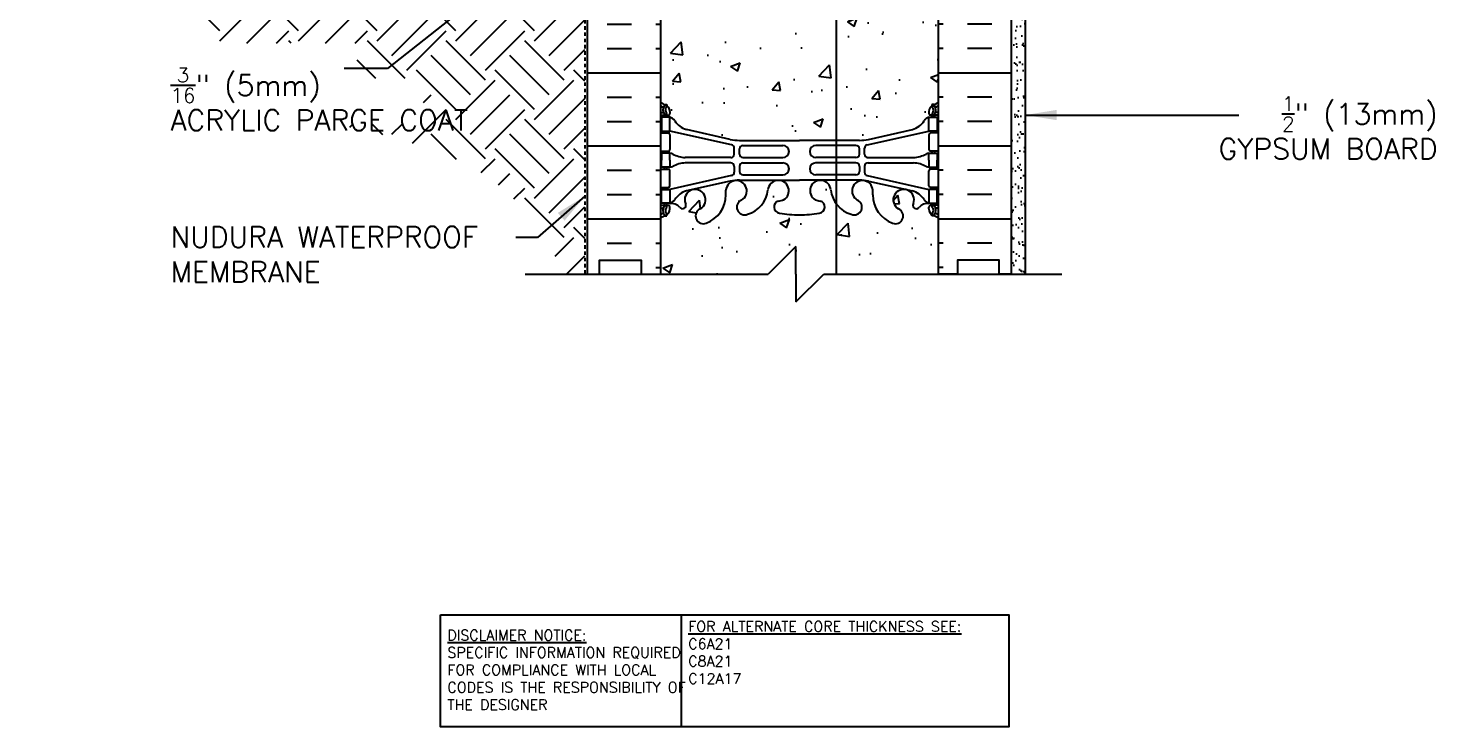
# Model space of a CAD drawing. Header units: inches. Extents: x 90.3 to 141.8, y -7.2 to 64.
# Drawn here: x 90.3 to 140.9, y -7.2 to 17.9 of the extents above; entities that cross this region are included whole.
import ezdxf

# ---------------------------------------------------------------- set-up
doc = ezdxf.new("R2010")
doc.units = ezdxf.units.IN
doc.header["$LTSCALE"] = 0.5
doc.header["$MEASUREMENT"] = 0
doc.linetypes.add('DASHED2', pattern=[0.375, 0.25, -0.125])
for name, color, linetype in [('HATCH', 12, 'Continuous'), ('line25', 2, 'Continuous'), ('LINE3', 3, 'Continuous'), ('LINE50', 5, 'Continuous'), ('LINE9', 9, 'Continuous'), ('TEXT', 4, 'Continuous'), ('Web_Edge', 9, 'Continuous')]:
    doc.layers.add(name, color=color, linetype=linetype)
doc.styles.add('DIM', font='romans.shx', dxfattribs={"width": 0.7})
doc.styles.add('ROMANS', font='romans.shx', dxfattribs={"height": 1.125})
doc.styles.get("Standard").update_dxf_attribs({"font": 'romans.shx', "height": 1.125})
doc.dimstyles.new('ext_12', dxfattribs={"dimscale": 12, "dimtxt": 0.09375, "dimasz": 0.09375, "dimexe": 0.09375, "dimexo": 0.0625, "dimgap": 0.0625, "dimtad": 1, "dimdec": 1, "dimzin": 3, "dimdsep": 46, "dimlunit": 4, "dimtxsty": 'DIM', "dimcen": 0.09, "dimdle": 0.09375, "dimclrt": 4, "dimadec": 0, "dimazin": 0, "dimtfac": 1, "dimtdec": 1, "dimtmove": 2, "dimatfit": 3, "dimfxl": 1, "dimfrac": 2, "dimtolj": 1, "dimtzin": 0, "dimarcsym": 0})

msp = doc.modelspace()

# ---------------------------------------------------------------- hatches: boundary and pattern name
at = {"layer": 'HATCH'}
h = msp.add_hatch(dxfattribs=at)
h.set_pattern_fill('AR-CONC', color=256, scale=0.5)
h.paths.add_polyline_path([(115.983, 29.699, 0.067459), (116.062, 29.761), (116.062, 30.288, 0.643985), (115.421, 30.052), (115.422, 29.906, -0.316114), (114.713, 28.871, -1), (114.499, 29.382, 2.155404), (113.961, 29.576), (113.972, 29.555, -0.834375), (113.761, 29.43, 0.23174), (113.403, 29.581), (113.298, 29.581), (113.298, 29.511), (113.346, 29.511, -0.414214), (113.408, 29.448), (113.408, 29.381, -0.249069), (113.298, 29.173), (113.298, 29.132), (113.208, 29.132, 0.088416), (113.062, 29.034), (113.062, 27.034), (113.062, 25.034, 0.088416), (113.208, 24.937), (113.298, 24.937), (113.298, 24.895, -0.249069), (113.408, 24.688), (113.408, 24.621, -0.414214), (113.346, 24.558), (113.298, 24.558), (113.298, 24.488), (113.403, 24.488, 0.231736), (113.761, 24.639, -0.8344), (113.972, 24.514), (113.961, 24.492, 2.155404), (114.499, 24.687, -1), (114.713, 25.198, -0.311223), (115.422, 24.182), (115.421, 24.017, 1.661382), (115.983, 24.37, -1), (116.196, 24.881, -0.307094), (116.935, 23.985, 1.604516), (117.493, 24.361, 0.055617), (117.314, 24.407, -0.843243), (117.348, 24.839, -0.047544), (118.062, 24.904, -0.047544), (118.776, 24.839, -0.843243), (118.81, 24.407, 0.055617), (118.631, 24.361, 1.604516), (119.19, 23.985, -0.13532), (119.385, 24.499), (119.385, 29.57, -0.13532), (119.19, 30.083, 1.604516), (118.631, 29.708, 0.055617), (118.81, 29.662, -0.843243), (118.776, 29.23, -0.047544), (118.062, 29.165, -0.047544), (117.348, 29.23, -0.843243), (117.314, 29.662, 0.055617), (117.493, 29.708, 1.604516), (116.935, 30.083, -0.307094), (116.196, 29.188, -1)])
h.paths.add_polyline_path([(119.008, 24.04, -1), (118.633, 24.04, -1)], flags=16)
h.paths.add_polyline_path([(123.062, 27.034), (120.187, 27.034), (119.687, 27.534), (119.687, 28.659), (120.187, 29.159), (120.986, 29.159, -0.184932), (120.703, 29.887), (120.703, 30.052, 1.661382), (120.142, 29.699, -1), (119.928, 29.188, -0.16492), (119.385, 29.57), (119.385, 24.499, -0.16492), (119.928, 24.881, -1), (120.142, 24.37, 1.661382), (120.703, 24.017), (120.703, 24.162, -0.316114), (121.412, 25.198, -1), (121.625, 24.687, 2.155404), (122.164, 24.492), (122.152, 24.514, -0.834375), (122.364, 24.639, 0.23174), (122.721, 24.488), (122.826, 24.488), (122.826, 24.558), (122.779, 24.558, -0.414214), (122.716, 24.621), (122.716, 24.688, -0.249069), (122.826, 24.895), (122.826, 24.937), (122.916, 24.937, 0.08841), (123.062, 25.034)])
h.paths.add_polyline_path([(122.164, 29.576, 2.155404), (121.625, 29.382, -0.270238), (121.793, 29.159), (122.826, 29.159), (122.826, 29.173, -0.249069), (122.716, 29.381), (122.716, 29.448, -0.414214), (122.779, 29.511), (122.826, 29.511), (122.826, 29.581), (122.721, 29.581, 0.231736), (122.364, 29.43, -0.8344), (122.152, 29.555)], flags=17)
h.paths.add_polyline_path([(119.385, 22.223), (118.062, 22.223), (115.904, 22.223, 0.054974), (115.578, 22.187), (113.997, 21.834, 0.17445), (113.589, 21.538, -0.168672), (113.403, 21.388), (113.298, 21.388), (113.298, 21.318), (113.346, 21.318, -0.414214), (113.408, 21.256), (113.408, 21.188, -0.249069), (113.298, 20.981), (113.298, 20.939), (113.208, 20.939, 0.088416), (113.062, 20.842), (113.062, 15.227, 0.088416), (113.208, 15.129), (113.298, 15.129), (113.298, 15.088, -0.249069), (113.408, 14.881), (113.408, 14.813, -0.414214), (113.346, 14.751), (113.298, 14.751), (113.298, 14.681), (113.403, 14.681, -0.168672), (113.589, 14.531, 0.17445), (113.997, 14.235), (115.578, 13.882, 0.054974), (115.904, 13.846), (118.062, 13.846), (119.385, 13.846)])
h.paths.add_polyline_path([(123.062, 20.842, 0.08841), (122.916, 20.939), (122.826, 20.939), (122.826, 20.981, -0.249069), (122.716, 21.188), (122.716, 21.256, -0.414214), (122.779, 21.318), (122.826, 21.318), (122.826, 21.388), (122.721, 21.388, -0.168672), (122.535, 21.538, 0.17445), (122.128, 21.834), (120.547, 22.187, 0.054974), (120.22, 22.223), (119.385, 22.223), (119.385, 13.846), (120.22, 13.846, 0.054974), (120.547, 13.882), (122.128, 14.235, 0.17445), (122.535, 14.531, -0.168672), (122.721, 14.681), (122.826, 14.681), (122.826, 14.751), (122.779, 14.751, -0.414214), (122.716, 14.813), (122.716, 14.881, -0.249069), (122.826, 15.088), (122.826, 15.129), (122.916, 15.129, 0.08841), (123.062, 15.227)])
h.paths.add_polyline_path([(119.385, 11.57, -0.13532), (119.19, 12.083, 1.604516), (118.631, 11.708, 0.055617), (118.81, 11.662, -0.843243), (118.776, 11.23, -0.047544), (118.062, 11.165, -0.047544), (117.348, 11.23, -0.843243), (117.314, 11.662, 0.055617), (117.493, 11.708, 1.604516), (116.935, 12.083, -0.307094), (116.196, 11.188, -1), (115.983, 11.699, 1.661382), (115.421, 12.052), (115.422, 11.906, -0.316114), (114.713, 10.871, -1), (114.499, 11.382, 2.155404), (113.961, 11.576), (113.972, 11.555, -0.834375), (113.761, 11.43, 0.23174), (113.403, 11.581), (113.298, 11.581), (113.298, 11.511), (113.346, 11.511, -0.414214), (113.408, 11.448), (113.408, 11.381, -0.249069), (113.298, 11.173), (113.298, 11.132), (113.208, 11.132, 0.088416), (113.062, 11.034), (113.062, 9.034), (116.937, 9.034), (117.937, 10.034), (117.937, 9.034), (117.937, 8.034), (118.937, 9.034), (119.385, 9.034)])
h.paths.add_polyline_path([(123.062, 11.034, 0.08841), (122.916, 11.132), (122.826, 11.132), (122.826, 11.173, -0.249069), (122.716, 11.381), (122.716, 11.448, -0.414214), (122.779, 11.511), (122.826, 11.511), (122.826, 11.581), (122.721, 11.581, 0.231736), (122.364, 11.43, -0.8344), (122.152, 11.555), (122.164, 11.576, 2.155404), (121.625, 11.382, -1), (121.412, 10.871, -0.311223), (120.703, 11.887), (120.703, 12.052, 1.661382), (120.142, 11.699, -1), (119.928, 11.188, -0.16492), (119.385, 11.57), (119.385, 9.034), (123.062, 9.034)])
h = msp.add_hatch(dxfattribs=at)
h.set_pattern_fill('INSUL', color=256, scale=7, style=0)
h.set_pattern_definition([(0, (-2813.0993, -387.9751), (0, 2.625), []), (0, (-2813.0993, -387.1001), (0, 2.625), [0.875, -0.875]), (0, (-2813.0993, -386.2251), (0, 2.625), [0.875, -0.875])])
h.paths.add_polyline_path([(110.437, 9.034), (110.875, 9.034), (110.875, 9.534), (112.375, 9.534), (112.375, 9.034), (113.062, 9.034), (113.062, 27.034), (112.375, 27.034), (112.375, 27.534), (110.875, 27.534), (110.875, 27.034), (110.437, 27.034)])
h = msp.add_hatch(dxfattribs=at)
h.set_pattern_fill('INSUL', color=256, scale=7, style=0)
h.set_pattern_definition([(180, (3049.224, -387.9751), (0, 2.625), []), (180, (3049.224, -387.1001), (0, 2.625), [0.875, -0.875]), (180, (3049.224, -386.2251), (0, 2.625), [0.875, -0.875])])
h.paths.add_polyline_path([(125.687, 9.034), (125.25, 9.034), (125.25, 9.534), (123.75, 9.534), (123.75, 9.034), (123.062, 9.034), (123.062, 27.034), (123.75, 27.034), (123.75, 27.534), (125.25, 27.534), (125.25, 27.034), (125.687, 27.034)])
h = msp.add_hatch(dxfattribs=at)
h.set_pattern_fill('AR-SAND', color=256, scale=0.25, style=0)
h.set_pattern_definition([(37.5, (68.3863, 7.7802), (-0.0157483, 0.481706), [0, -0.38, 0, -0.425, 0, -0.40625]), (7.5, (68.3863, 7.7802), (0.442444, 0.7055365), [0, -0.205, 0, -0.3425, 0, -0.13125]), (327.5, (68.0788, 7.7802), (0.7785355, 0.0014148), [0, -0.125, 0, -0.45, 0, -0.5875]), (317.5, (68.0788, 7.7802), (0.751532, 0.219419), [0, -0.0625, 0, -0.295, 0, -0.3375])])
h.paths.add_polyline_path([(126.187, 26.534), (125.687, 26.534), (125.687, 9.034), (126.187, 9.034)])
h = msp.add_hatch(dxfattribs=at)
h.set_pattern_fill('EARTH', color=256, scale=8, angle=45, style=0)
h.set_pattern_definition([(45, (10.6012, -88.286), (2e-16, 2.828427), [2, -2]), (45, (10.071, -87.7556), (2e-16, 2.828427), [2, -2]), (45, (9.5406, -87.2253), (2e-16, 2.828427), [2, -2]), (135, (9.5406, -86.8717), (-2.828427, 4e-16), [2, -2]), (135, (10.071, -86.3414), (-2.828427, 4e-16), [2, -2]), (135, (10.6012, -85.811), (-2.828427, 4e-16), [2, -2])])
edge = h.paths.add_edge_path()
edge.add_spline(control_points=[(101.319, 14.443), (104.338, 13.808), (106.98, 12.982), (108.518, 10.887), (108.906, 10.275)], knot_values=[15.477298, 15.477298, 15.477298, 15.477298, 21.162657, 23.307813, 23.307813, 23.307813, 23.307813], degree=3, periodic=0)
edge.add_line((108.906, 10.275), (109.687, 9.034))
edge.add_line((109.687, 9.034), (110.344, 9.034))
edge.add_line((110.344, 9.034), (110.344, 18.593))
edge.add_line((110.344, 18.593), (110.25, 18.593))
edge.add_line((110.25, 18.593), (110.25, 24.034))
edge.add_line((110.25, 24.034), (90.328, 23.686))
edge.add_spline(control_points=[(90.328, 23.686), (91.446, 23.024), (93.722, 21.676), (95.941, 19.427), (96.938, 17.861), (97.232, 17.338)], knot_values=[0, 0, 0, 0, 3.887421, 7.907558, 9.371794, 9.371794, 9.371794, 9.371794], degree=3, periodic=0)
edge.add_line((97.232, 17.338), (102.165, 17.338))
edge.add_line((102.165, 17.338), (102.165, 16.069))
edge.add_line((102.165, 16.069), (104.548, 16.069))
edge.add_line((104.548, 16.069), (104.548, 14.443))
edge.add_line((104.548, 14.443), (101.319, 14.443))

# ---------------------------------------------------------------- linework, layer by layer
at = {"layer": 'line25'}
for p, q in [((113.062, 27.034), (113.062, 9.034)), ((123.062, 9.034), (123.062, 21.409))]:
    msp.add_line(p, q, dxfattribs=at)
at = {"layer": 'LINE3'}
msp.add_line((119.385, 35.034), (119.385, 9.034), dxfattribs=at)
at = {"layer": 'LINE50'}
for p, q in [((110.437, 9.034), (110.437, 27.034)), ((125.687, 9.034), (125.687, 27.034))]:
    msp.add_line(p, q, dxfattribs=at)
for points in [[(110.437, 9.034), (110.875, 9.034), (110.875, 9.534), (112.375, 9.534), (112.375, 9.034), (113.062, 9.034)], [(125.687, 9.034), (125.25, 9.034), (125.25, 9.534), (123.75, 9.534), (123.75, 9.034), (123.062, 9.034)]]:
    msp.add_lwpolyline(points, dxfattribs=at)
at = {"layer": 'LINE9'}
for p, q in [((126.187, 9.034), (126.187, 26.534)), ((117.937, 10.034), (116.937, 9.034)), ((117.937, 9.034), (117.937, 10.034)), ((108.202, 9.034), (116.937, 9.034)), ((117.937, 8.034), (118.937, 9.034)), ((117.937, 9.034), (117.937, 8.034)), ((118.937, 9.034), (127.498, 9.034))]:
    msp.add_line(p, q, dxfattribs=at)
at = {"layer": 'LINE9', "linetype": 'DASHED2'}
msp.add_line((110.344, 19.075), (110.344, 9.034), dxfattribs=at)
at = {"layer": 'TEXT'}
msp.add_lwpolyline([(105.159, -3.219), (113.815, -3.219), (113.815, -7.245), (105.159, -7.245)], close=True, dxfattribs=at)
msp.add_lwpolyline([(113.815, -3.219), (125.588, -3.219), (125.588, -7.245), (113.815, -7.245)], dxfattribs=at)
at = {"layer": 'Web_Edge'}
for p, q in [((113.062, 14.851), (113.14, 14.851)), ((113.062, 14.751), (113.346, 14.751)), ((113.208, 15.129), (113.298, 15.129)), ((113.208, 14.751), (113.208, 14.681)), ((113.298, 15.129), (113.298, 15.088)), ((113.298, 14.751), (113.298, 14.681)), ((113.408, 14.881), (113.408, 14.813)), ((122.716, 14.881), (122.716, 14.813)), ((123.062, 14.751), (122.779, 14.751)), ((122.916, 15.129), (122.826, 15.129)), ((122.826, 15.129), (122.826, 15.088)), ((122.826, 14.751), (122.826, 14.681)), ((122.916, 14.751), (122.916, 14.681)), ((123.062, 14.851), (122.984, 14.851)), ((113.208, 14.181), (113.208, 14.111)), ((113.298, 14.181), (113.298, 14.111)), ((115.621, 13.684), (113.403, 14.181)), ((115.578, 13.882), (113.997, 14.235)), ((120.504, 13.684), (122.721, 14.181)), ((120.547, 13.882), (122.128, 14.235)), ((122.826, 14.181), (122.826, 14.111)), ((122.916, 14.181), (122.916, 14.111)), ((113.062, 14.111), (113.346, 14.111)), ((113.408, 14.048), (113.408, 13.513)), ((115.904, 13.846), (118.062, 13.846)), ((116.031, 13.66), (117.471, 13.66)), ((120.22, 13.846), (118.062, 13.846)), ((120.094, 13.66), (118.654, 13.66)), ((122.716, 14.048), (122.716, 13.513)), ((123.062, 14.111), (122.779, 14.111)), ((113.062, 13.451), (113.346, 13.451)), ((113.208, 13.451), (113.208, 13.381)), ((113.298, 13.451), (113.298, 13.381)), ((115.594, 13.225), (113.956, 13.225)), ((115.719, 13.35), (115.719, 13.562)), ((115.906, 13.351), (115.906, 13.535)), ((116.031, 13.226), (117.471, 13.226)), ((120.094, 13.226), (118.654, 13.226)), ((120.219, 13.351), (120.219, 13.535)), ((120.406, 13.35), (120.406, 13.562)), ((120.531, 13.225), (122.169, 13.225)), ((123.062, 13.451), (122.779, 13.451)), ((122.826, 13.451), (122.826, 13.381)), ((122.916, 13.451), (122.916, 13.381)), ((113.062, 12.811), (113.346, 12.811)), ((113.208, 12.811), (113.208, 12.881)), ((113.298, 12.811), (113.298, 12.881)), ((113.408, 12.213), (113.408, 12.748)), ((115.594, 13.036), (113.956, 13.036)), ((115.719, 12.911), (115.719, 12.699)), ((115.906, 12.911), (115.906, 12.727)), ((116.031, 13.036), (117.471, 13.036)), ((120.094, 13.036), (118.654, 13.036)), ((120.219, 12.911), (120.219, 12.727)), ((120.406, 12.911), (120.406, 12.699)), ((120.531, 13.036), (122.169, 13.036)), ((122.716, 12.213), (122.716, 12.748)), ((123.062, 12.811), (122.779, 12.811)), ((122.826, 12.811), (122.826, 12.881)), ((122.916, 12.811), (122.916, 12.881)), ((113.062, 12.151), (113.346, 12.151)), ((113.208, 12.081), (113.208, 12.151)), ((113.298, 12.081), (113.298, 12.151)), ((115.621, 12.577), (113.403, 12.081)), ((115.578, 12.379), (113.997, 12.026)), ((115.904, 12.415), (118.062, 12.415)), ((116.031, 12.602), (117.471, 12.602)), ((120.22, 12.415), (118.062, 12.415)), ((120.094, 12.602), (118.654, 12.602)), ((120.504, 12.577), (122.721, 12.081)), ((120.547, 12.379), (122.128, 12.026)), ((123.062, 12.151), (122.779, 12.151)), ((122.826, 12.081), (122.826, 12.151)), ((122.916, 12.081), (122.916, 12.151)), ((115.422, 11.887), (115.421, 12.052)), ((120.703, 11.887), (120.703, 12.052)), ((113.062, 11.511), (113.346, 11.511)), ((113.062, 11.411), (113.14, 11.411)), ((113.208, 11.511), (113.208, 11.581)), ((113.208, 11.132), (113.298, 11.132)), ((113.298, 11.511), (113.298, 11.581)), ((113.298, 11.132), (113.298, 11.173)), ((113.408, 11.381), (113.408, 11.448)), ((113.961, 11.576), (113.972, 11.555)), ((122.164, 11.576), (122.152, 11.555)), ((122.716, 11.381), (122.716, 11.448)), ((123.062, 11.511), (122.779, 11.511)), ((122.826, 11.511), (122.826, 11.581)), ((122.826, 11.132), (122.826, 11.173)), ((122.916, 11.132), (122.826, 11.132)), ((122.916, 11.511), (122.916, 11.581)), ((123.062, 11.411), (122.984, 11.411))]:
    msp.add_line(p, q, dxfattribs=at)
for points in [[(113.103, 14.181), (113.403, 14.181), (113.403, 14.681), (113.103, 14.681)], [(123.021, 14.181), (122.721, 14.181), (122.721, 14.681), (123.021, 14.681)], [(113.103, 12.081), (113.403, 12.081), (113.403, 11.581), (113.103, 11.581)], [(123.021, 12.081), (122.721, 12.081), (122.721, 11.581), (123.021, 11.581)]]:
    msp.add_lwpolyline(points, close=True, dxfattribs=at)
for points in [[(113.403, 13.131), (113.403, 13.381), (113.103, 13.381), (113.103, 13.131)], [(122.721, 13.131), (122.721, 13.381), (123.021, 13.381), (123.021, 13.131)], [(113.403, 13.131), (113.403, 12.881), (113.103, 12.881), (113.103, 13.131)], [(122.721, 13.131), (122.721, 12.881), (123.021, 12.881), (123.021, 13.131)]]:
    msp.add_lwpolyline(points, dxfattribs=at)
for centre, radius, start, end in [((113.408, 15.588), 0.5, 226.2109, 250.5288), ((122.716, 15.588), 0.5, 289.4712, 313.7878), ((113.408, 15.588), 0.6, 234.7832, 245.0748), ((113.14, 14.87), 0.0196, 269.4032, 15.4901), ((113.402, 14.935), 0.25, 140.1145, 222.4609), ((113.146, 15.025), 0.021, 343.464, 63.9957), ((113.244, 15.066), 0.045, 321.448, 139.1879), ((113.251, 14.797), 0.045, 222.4609, 42.4609), ((113.158, 14.881), 0.25, 0, 70.5288), ((113.402, 14.935), 0.16, 140.0001, 222.4609), ((113.346, 14.813), 0.0625, 270, 0), ((113.281, 14.338), 0.364, 34.9775, 70.3387), ((122.844, 14.338), 0.364, 109.6613, 145.0225), ((122.966, 14.881), 0.25, 109.4712, 180), ((122.779, 14.813), 0.0625, 180, 270), ((122.874, 14.797), 0.045, 137.5391, 317.5391), ((122.88, 15.066), 0.045, 40.8121, 218.552), ((122.723, 14.935), 0.16, 317.5391, 39.9999), ((122.723, 14.935), 0.25, 317.5391, 39.8855), ((122.978, 15.025), 0.021, 116.0043, 196.536), ((122.984, 14.87), 0.0196, 164.5099, 270.5968), ((122.716, 15.588), 0.6, 294.9252, 305.2158), ((114.204, 14.949), 0.743, 212.7919, 253.8107), ((121.921, 14.949), 0.743, 286.1893, 327.2081), ((113.346, 14.048), 0.0625, 0, 90), ((115.904, 15.346), 1.5, 257.4135, 270), ((115.594, 13.562), 0.125, 0, 77.3767), ((116.031, 13.535), 0.125, 90, 180), ((117.471, 13.443), 0.217, 270, 90), ((118.654, 13.443), 0.217, 90, 270), ((120.094, 13.535), 0.125, 0, 90), ((120.22, 15.346), 1.5, 270, 282.5865), ((120.531, 13.562), 0.125, 102.6233, 180), ((122.779, 14.048), 0.0625, 90, 180), ((113.346, 13.513), 0.0625, 270, 0), ((113.399, 13.162), 0.219, 60.4937, 88.92), ((114.045, 14.391), 1.17, 242.6365, 265.6505), ((115.594, 13.35), 0.125, 270, 0), ((116.031, 13.351), 0.125, 180, 270), ((120.094, 13.351), 0.125, 270, 360), ((120.531, 13.35), 0.125, 180, 270), ((122.08, 14.391), 1.17, 274.3495, 297.3635), ((122.725, 13.162), 0.219, 91.08, 119.5063), ((122.779, 13.513), 0.0625, 180, 270), ((113.346, 12.748), 0.0625, 0, 90), ((113.399, 13.099), 0.219, 271.08, 299.5063), ((114.045, 11.87), 1.17, 94.3495, 117.3635), ((115.594, 12.911), 0.125, 0, 90), ((115.594, 12.699), 0.125, 282.6233, 0), ((116.031, 12.911), 0.125, 90, 180), ((116.031, 12.727), 0.125, 180, 270), ((117.471, 12.819), 0.217, 270, 90), ((118.654, 12.819), 0.217, 90, 270), ((120.094, 12.911), 0.125, 0, 90), ((120.094, 12.727), 0.125, 270, 0), ((120.531, 12.911), 0.125, 90, 180), ((120.531, 12.699), 0.125, 180, 257.3767), ((122.08, 11.87), 1.17, 62.6365, 85.6505), ((122.725, 13.099), 0.219, 240.4937, 268.92), ((122.779, 12.748), 0.0625, 90, 180), ((113.346, 12.213), 0.0625, 270, 0), ((115.795, 12.024), 0.375, 299.9315, 175.7552), ((115.904, 10.915), 1.5, 90, 102.5865), ((117.306, 12.033), 0.375, 299.9315, 175.7552), ((118.818, 12.033), 0.375, 4.2448, 240.0685), ((120.329, 12.024), 0.375, 4.2448, 240.0685), ((120.22, 10.915), 1.5, 77.4135, 90), ((122.779, 12.213), 0.0625, 180, 270), ((113.281, 11.923), 0.364, 289.6613, 325.0225), ((114.204, 11.312), 0.743, 106.1893, 147.2081), ((114.312, 11.707), 0.375, 299.9315, 200.3757), ((114.33, 11.893), 1.092, 290.5175, 359.6668), ((116.089, 11.444), 0.277, 112.68, 292.68), ((115.905, 12.18), 1.034, 286.3365, 353.3331), ((117.368, 11.449), 0.22, 104.2604, 264.8165), ((117.2, 12.488), 0.834, 277.8937, 290.6271), ((118.925, 12.488), 0.834, 249.3729, 262.1063), ((118.756, 11.449), 0.22, 275.1835, 75.7396), ((120.219, 12.18), 1.034, 186.6669, 253.6635), ((120.035, 11.444), 0.277, 247.32, 67.32), ((121.794, 11.893), 1.092, 180.3332, 249.4825), ((121.812, 11.707), 0.375, 339.6243, 240.0685), ((121.921, 11.312), 0.743, 32.7919, 73.8107), ((122.844, 11.923), 0.364, 214.9775, 250.3387), ((113.408, 10.673), 0.6, 114.9252, 125.2168), ((113.408, 10.673), 0.5, 109.4712, 133.7891), ((113.14, 11.391), 0.0196, 344.5099, 90.5968), ((113.402, 11.326), 0.25, 137.5391, 219.8855), ((113.146, 11.236), 0.021, 296.0043, 16.536), ((113.244, 11.195), 0.045, 220.8121, 38.552), ((113.251, 11.464), 0.045, 317.5391, 137.5391), ((113.402, 11.326), 0.16, 137.5391, 219.9999), ((113.158, 11.381), 0.25, 289.4712, 360), ((113.346, 11.448), 0.0625, 360, 90), ((113.428, 11.14), 0.441, 41.0127, 93.2024), ((113.855, 11.512), 0.125, 221.0127, 20.3757), ((114.606, 11.126), 0.277, 112.68, 292.68), ((118.045, 14.942), 3.777, 259.3725, 270.2606), ((118.079, 14.942), 3.777, 269.7394, 280.6275), ((121.518, 11.126), 0.277, 247.32, 67.32), ((122.269, 11.512), 0.125, 159.6243, 318.9873), ((122.697, 11.14), 0.441, 86.7976, 138.9873), ((122.779, 11.448), 0.0625, 90, 180), ((122.966, 11.381), 0.25, 180, 250.5288), ((122.874, 11.464), 0.045, 42.4609, 222.4609), ((122.88, 11.195), 0.045, 141.448, 319.1879), ((122.723, 11.326), 0.16, 320.0001, 42.4609), ((122.716, 10.673), 0.5, 46.2122, 70.5288), ((122.723, 11.326), 0.25, 320.1145, 42.4609), ((122.978, 11.236), 0.021, 163.464, 243.9957), ((122.984, 11.391), 0.0196, 89.4032, 195.4901), ((122.716, 10.673), 0.6, 54.7832, 65.0748)]:
    msp.add_arc(centre, radius, start, end, dxfattribs=at)
for points in [[(115.906, 13.356), (115.906, 13.53)], [(120.219, 13.356), (120.219, 13.53)], [(115.906, 12.906), (115.906, 12.732)], [(120.219, 12.906), (120.219, 12.732)]]:
    msp.add_open_spline(points, degree=1, dxfattribs=at)

# ---------------------------------------------------------------- texts
at = {"layer": 'TEXT', "char_height": 0.75, "style": 'ROMANS'}
for s, insert, width, attachment_point in [('\\A1;{\\H0.7x;\\S3/16;}" (5mm) \\PACRYLIC PARGE COAT', (95.446, 15.327), 11.74859, 4), ('\\A1;{\\H0.7x;\\S1/2;}" (13mm) GYPSUM BOARD', (141.008, 14.296), 10.10948, 6), ('\\A1;NUDURA WATERPROOF MEMBRANE', (95.446, 9.745), 12.78313, 4)]:
    msp.add_mtext(s, dxfattribs=dict(at, insert=insert, width=width, attachment_point=attachment_point))
at = {"layer": 'TEXT', "char_height": 0.375, "attachment_point": 4}
for s, insert, width in [('{\\LFOR ALTERNATE CORE THICKNESS SEE:\\P}C6A21\\PC8A21\\PC12A17', (114.065, -4.57), 15.5553), ('{\\LDISCLAIMER NOTICE:}\\PSPECIFIC INFORMATION REQUIRED FOR COMPLIANCE WITH LOCAL CODES IS THE RESPONSIBILITY OF THE DESIGNER', (105.404, -5.197), 9.3349)]:
    msp.add_mtext(s, dxfattribs=dict(at, insert=insert, width=width))

# ---------------------------------------------------------------- leaders
at = {"layer": 'TEXT'}
for points in [[(110.25, 21.967), (103.255, 16.435), (101.693, 16.435)], [(126.187, 14.756), (133.862, 14.756)], [(110.344, 11.836), (108.643, 10.356), (107.868, 10.356)]]:
    msp.add_leader(points, dimstyle='ext_12', override={"dimgap": 0.0625, "dimtad": 0}, dxfattribs=at)

doc.saveas('drawing.dxf')
